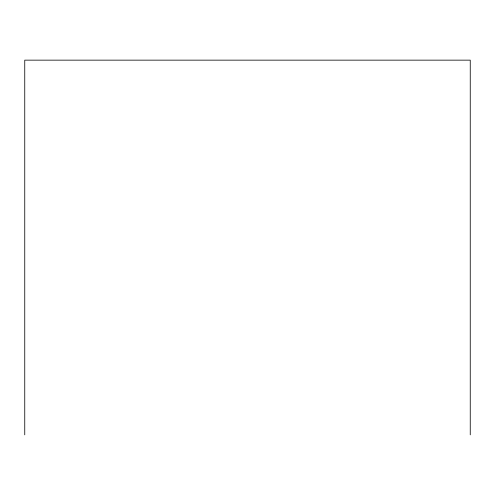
<?xml version="1.0" encoding="UTF-8"?>
<svg xmlns="http://www.w3.org/2000/svg" width="495" height="495" viewBox="0 0 495 495"><rect width="100%" height="100%" fill="white"/><g stroke="black" fill="none" stroke-linecap="round" stroke-linejoin="round"><path stroke-width="0.74" d="M470.25 434.851L470.25 60.149L24.75 60.149L24.75 434.851"/></g></svg>
